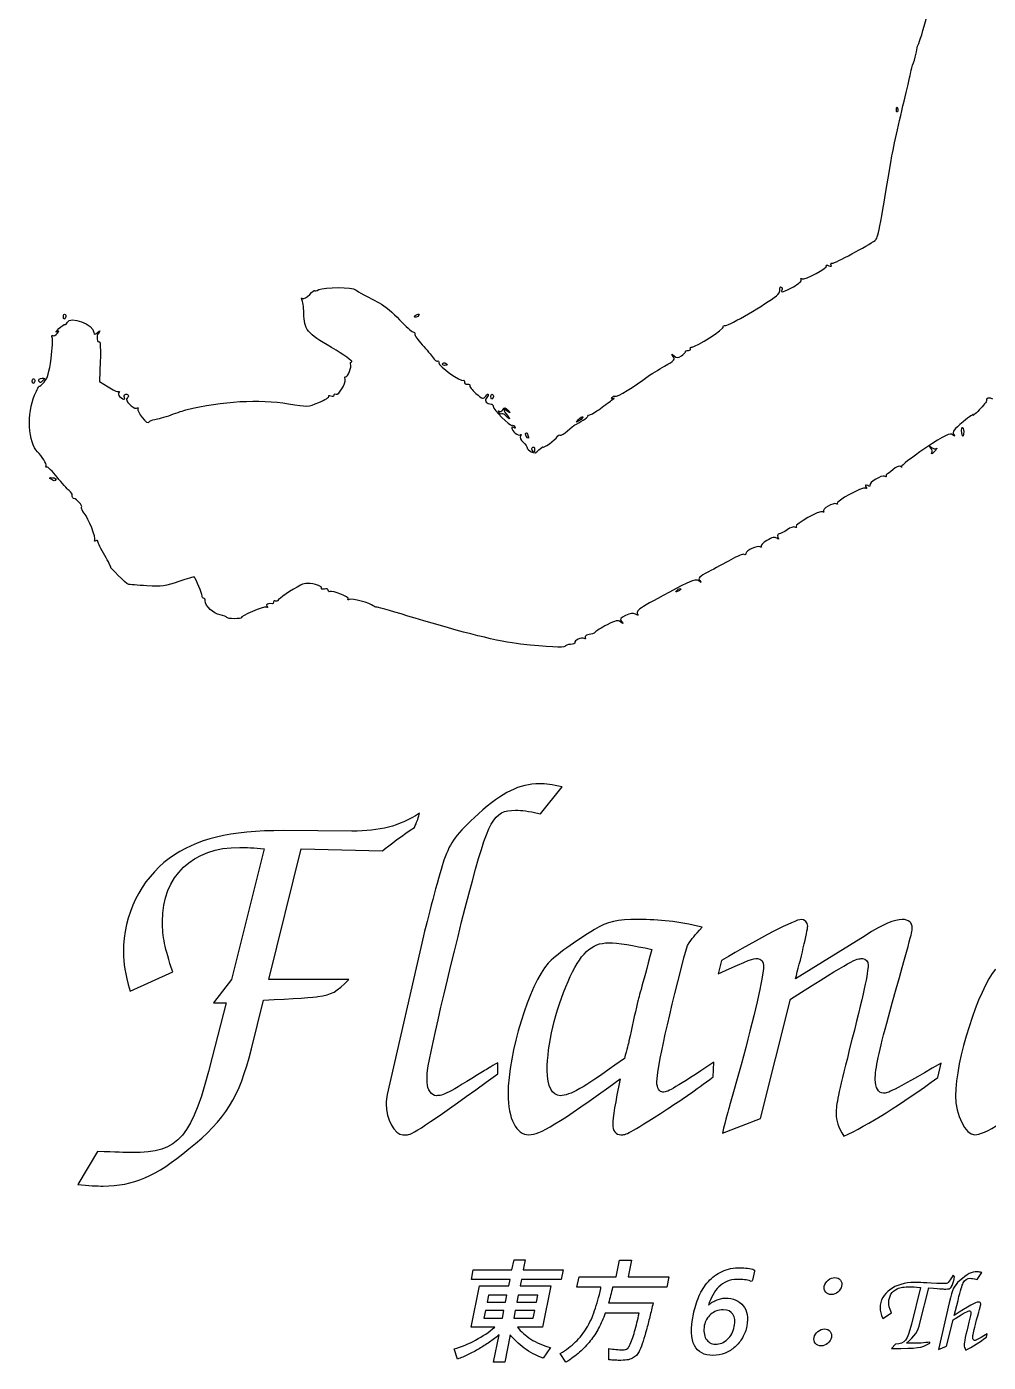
# Model space of a CAD drawing. Extents: x 248 to 548, y 127 to 364.
# Drawn here: x 284.2 to 361.1, y 128.4 to 235.3 of the extents above; entities that cross this region are included whole.
import ezdxf

# ---------------------------------------------------------------- set-up
doc = ezdxf.new("R2010")
doc.units = 0
doc.layers.add('Layer_1', color=7, linetype='CONTINUOUS')

msp = doc.modelspace()

# ---------------------------------------------------------------- linework, layer by layer
at = {"layer": 'Layer_1', "color": 7}
for points in [[(353.766628, 228.67311), (353.766713, 228.67311)], [(287.120499, 212.09887), (287.120499, 212.09887)], [(315.179597, 212.089021), (315.179597, 212.089021)], [(290.0645, 208.507635), (290.015591, 206.890465), (290.689199, 206.458301)], [(317.461787, 208.308078), (317.461787, 208.308078)], [(284.621732, 206.945154), (284.621732, 206.945154)], [(285.152733, 206.913345), (285.152733, 206.913345)], [(321.322418, 205.695773), (321.322418, 205.695773)], [(322.521241, 204.139196), (322.521185, 204.139196)], [(328.333467, 203.840859), (328.333467, 203.840859)], [(324.153135, 202.511479), (324.153135, 202.511479)], [(359.05234, 202.540136), (359.05234, 202.540136)], [(324.634747, 201.397085), (324.634747, 201.397085)], [(356.616226, 201.198294), (356.616198, 201.198294)], [(286.133371, 199.060745), (286.133371, 199.060751)], [(336.221352, 190.182794), (336.221352, 190.182794)], [(325.288346, 172.282601), (327.035866, 174.436521)], [(310.207745, 170.900841), (304.761985, 170.941481)], [(303.177025, 169.478441), (300.576065, 159.033961), (299.113025, 157.164521), (300.129025, 157.164521), (299.031745, 152.816041)], [(303.542785, 159.033961), (306.143745, 169.478441), (312.646145, 169.315881)], [(315.941146, 162.529001), (313.015066, 149.808681)], [(351.263656, 162.529001), (345.695976, 159.074601)], [(339.762536, 160.537641), (339.518696, 159.481001)], [(292.448065, 158.099241), (295.861825, 159.643561)], [(309.963905, 159.033961), (303.542785, 159.033961)], [(302.161025, 153.466281), (303.136385, 157.367721)], [(342.891816, 147.898601), (345.289576, 157.449001)], [(321.874586, 151.474921), (321.874586, 152.369001)], [(332.003485, 152.694121), (331.231325, 152.165801)], [(339.115485, 151.231081), (339.156125, 152.409641)], [(341.347496, 152.206441), (340.412776, 148.914601)], [(357.075176, 151.190441), (357.359656, 152.328361)], [(316.225626, 150.784041), (316.225626, 151.149801), (316.225626, 151.515561)], [(339.843816, 146.720041), (342.891816, 147.898601)], [(314.274906, 146.598121), (314.518746, 146.598121), (314.640666, 146.598121)], [(289.847105, 145.257001), (288.262145, 142.615401)], [(321.629109, 131.199766), (320.129944, 131.199766), (319.741606, 131.208797), (320.400878, 134.514184), (322.757998, 134.514184), (322.85734, 135.010895), (319.759669, 135.010895), (319.913198, 135.796601), (323.010869, 135.796601), (323.173429, 136.582308), (324.07654, 136.582308), (323.91398, 135.796601), (327.101962, 135.796601), (326.948433, 135.010895), (323.760451, 135.010895), (323.661109, 134.514184), (326.10854, 134.514184), (325.449269, 131.199766), (323.462424, 131.199766)], [(330.113414, 134.297437), (330.131476, 134.396779), (328.20785, 134.396779), (328.379441, 135.21861), (331.359708, 135.21861), (331.62161, 136.564246), (332.560845, 136.564246), (332.298943, 135.21861), (335.568205, 135.21861), (335.396614, 134.396779), (331.05265, 134.396779)], [(342.426911, 135.679197), (342.25532, 134.956708)], [(358.429193, 135.227641), (358.311789, 135.363108)], [(360.226384, 135.028957), (360.614722, 135.579855)], [(321.014993, 133.213704), (322.496095, 133.213704), (322.604469, 133.764601), (321.123366, 133.764601), (321.014993, 133.213704)], [(323.50758, 133.764601), (323.399206, 133.213704), (324.97062, 133.213704), (325.078993, 133.764601), (323.50758, 133.764601)], [(355.701798, 134.387748), (354.970278, 131.443606)], [(355.647611, 131.524886), (356.352038, 134.351624)], [(330.745592, 133.141455), (334.30385, 133.141455)], [(358.004731, 133.150486), (357.137744, 129.420637)], [(358.393069, 132.139001), (358.700126, 133.34917)], [(320.762122, 131.922255), (322.243224, 131.922255), (322.360629, 132.527339), (320.879526, 132.527339), (320.762122, 131.922255)], [(323.146335, 131.922255), (324.717749, 131.922255), (324.835153, 132.527339), (323.26374, 132.527339), (323.146335, 131.922255)], [(333.183992, 132.328655), (330.474659, 132.328655)], [(352.694438, 131.904192), (353.371771, 132.346717)], [(357.137744, 129.420637), (357.778953, 129.682539), (358.311789, 131.786788)], [(322.875402, 130.594681), (322.441909, 128.409152), (321.538798, 128.409152)], [(321.538798, 128.409152), (321.972291, 130.576619)], [(360.966935, 130.395997), (361.030153, 130.657899)], [(318.657873, 128.643961), (318.38694, 129.465792)], [(326.090478, 129.565135), (325.503455, 128.725241)], [(330.754623, 128.598806), (330.754623, 129.492886)], [(353.705922, 129.85413), (353.389833, 129.501917)], [(356.433318, 129.926379), (356.45138, 129.998628)], [(327.331832, 128.39109), (326.871245, 129.086486)]]:
    msp.add_lwpolyline(points, dxfattribs=at)
for points in [[(355.505202, 233.820908), (355.744949, 234.212037), (356.724486, 237.976839), (356.627374, 238.133963)], [(355.141756, 232.388376), (355.241098, 232.635112), (355.342952, 233.024821), (355.368098, 233.254395)], [(355.368098, 233.254395), (355.393216, 233.483968), (355.45491, 233.738897), (355.505202, 233.820908)], [(354.91674, 231.62742), (354.941011, 231.799215), (355.042385, 232.141641), (355.141756, 232.388376)], [(354.473256, 229.675255), (354.692768, 230.577156), (354.892356, 231.455629), (354.91674, 231.62742)], [(353.34417, 224.599627), (353.451583, 225.264029), (354.0044, 227.749182), (354.473256, 229.675255)], [(353.766713, 228.67311), (353.774333, 228.855041), (353.811219, 228.892049), (353.86106, 228.767468)], [(353.86106, 228.767468), (353.906159, 228.654726), (353.900627, 228.520027), (353.848642, 228.468129)], [(353.848642, 228.468129), (353.796769, 228.416237), (353.759855, 228.508475), (353.766628, 228.67311)], [(352.065054, 218.17639), (352.313042, 218.361153), (352.432535, 218.961177), (353.34417, 224.599627)], [(348.640852, 216.343859), (348.823986, 216.323596), (351.501541, 217.756537), (352.065054, 218.17639)], [(346.224267, 215.093508), (346.433592, 214.964143), (348.332665, 215.991132), (348.175241, 216.148553)], [(348.175241, 216.148553), (348.113519, 216.210267), (348.195279, 216.209959), (348.357218, 216.147989)], [(348.357218, 216.147989), (348.547408, 216.075006), (348.61531, 216.093455), (348.549355, 216.200191)], [(348.549355, 216.200191), (348.493221, 216.290985), (348.534397, 216.355642), (348.640852, 216.343859)], [(345.535786, 214.462007), (345.946645, 214.69164), (346.214502, 214.938119), (346.156026, 215.032745)], [(346.156026, 215.032745), (346.097267, 215.127857), (346.126506, 215.15392), (346.224267, 215.093508)], [(306.252541, 213.526759), (306.353718, 213.464227), (306.602977, 213.600055), (306.823279, 213.83778)], [(306.823279, 213.83778), (307.038389, 214.069899), (307.214411, 214.211936), (307.214411, 214.153423)], [(307.214411, 214.153423), (307.214411, 214.094912), (307.37254, 214.132228), (307.565778, 214.236337)], [(307.565778, 214.236337), (307.973815, 214.456143), (310.269213, 214.438789), (310.494144, 214.21421)], [(310.494144, 214.21421), (310.570344, 214.138143), (310.894956, 213.960146), (312.39333, 213.172887)], [(344.163622, 213.730109), (344.343341, 213.870825), (344.472514, 214.107883), (344.450642, 214.256902)], [(344.450642, 214.256902), (344.428628, 214.40591), (344.476042, 214.4875), (344.555882, 214.438205)], [(344.611057, 214.203207), (344.455129, 213.950931), (344.788123, 214.044124), (345.535786, 214.462007)], [(344.555882, 214.438205), (344.635638, 214.388917), (344.660446, 214.283166), (344.611057, 214.203207)], [(306.19875, 213.434176), (306.115833, 213.568348), (306.134177, 213.599911), (306.252541, 213.526759)], [(306.355016, 212.355873), (306.338365, 212.836963), (306.267951, 213.322199), (306.19875, 213.434176)], [(312.39333, 213.172887), (312.793719, 212.96251), (313.523404, 212.355255), (314.014894, 211.823435)], [(340.124373, 211.365287), (340.372474, 211.348523), (343.343399, 213.087879), (344.163622, 213.730109)], [(287.120499, 212.09887), (287.120499, 212.22394), (287.180218, 212.289359), (287.2532, 212.244251)], [(287.296042, 212.016859), (287.169747, 211.812528), (287.120499, 211.83554), (287.120499, 212.09887)], [(287.2532, 212.244251), (287.326183, 212.199152), (287.345459, 212.096827), (287.296042, 212.016859)], [(287.431282, 211.622711), (287.641651, 212.170958), (289.532399, 211.438103), (289.558194, 210.798311)], [(308.573537, 209.591619), (306.582064, 210.776566), (306.402147, 211.000752), (306.355016, 212.355873)], [(314.014894, 211.823435), (314.506356, 211.291613), (314.98698, 210.853297), (315.082908, 210.849385)], [(315.179597, 212.089021), (315.179597, 212.12278), (315.288676, 212.192246), (315.42197, 212.243399)], [(315.568923, 212.18203), (315.477229, 212.033623), (315.179597, 211.962534), (315.179597, 212.089021)], [(315.42197, 212.243399), (315.560964, 212.296731), (315.623646, 212.270549), (315.568923, 212.18203)], [(286.225121, 210.402794), (286.175394, 210.532396), (286.196222, 210.600423), (286.271406, 210.55396)], [(286.271406, 210.55396), (286.346561, 210.507495), (286.5039, 210.587618), (286.620994, 210.732003)], [(286.599545, 210.86182), (286.470711, 210.788829), (286.540984, 210.903041), (286.755727, 211.115619)], [(286.620994, 210.732003), (286.804072, 210.957741), (286.80108, 210.975925), (286.599545, 210.86182)], [(286.755727, 211.115619), (286.97047, 211.328189), (287.191506, 211.480236), (287.246907, 211.453499)], [(287.246907, 211.453499), (287.302335, 211.426744), (287.385308, 211.502902), (287.431282, 211.622711)], [(289.558194, 210.798311), (289.565532, 210.616642), (289.608486, 210.616642), (289.840134, 210.798311)], [(289.915544, 210.759144), (289.725072, 210.515175), (289.806126, 209.933458), (290.012684, 210.062058)], [(289.840134, 210.798311), (290.083184, 210.988935), (290.091537, 210.984595), (289.915544, 210.759144)], [(315.082908, 210.849385), (315.178835, 210.845462), (315.243351, 210.768421), (315.226277, 210.678135)], [(315.226277, 210.678135), (315.209061, 210.587852), (315.479374, 210.204513), (315.826704, 209.82629)], [(337.416648, 209.632925), (337.734656, 209.632925), (340.019217, 211.106419), (339.928595, 211.253073)], [(339.928595, 211.253073), (339.884089, 211.325071), (339.972198, 211.375569), (340.124373, 211.365287)], [(286.127049, 208.716716), (286.230737, 209.514468), (286.274877, 210.273186), (286.225121, 210.402794)], [(290.012684, 210.062058), (290.068085, 210.096566), (290.091424, 209.397075), (290.0645, 208.507635)], [(310.195778, 208.466509), (310.290464, 208.498093), (309.560468, 209.004371), (308.573537, 209.591619)], [(315.826704, 209.82629), (316.174035, 209.448056), (316.564659, 208.981068), (316.694764, 208.788533)], [(337.130616, 209.372626), (337.26453, 209.372626), (337.33788, 209.431193), (337.293656, 209.502764)], [(337.293656, 209.502764), (337.249431, 209.574361), (337.304662, 209.632925), (337.416648, 209.632925)], [(285.566302, 206.823942), (285.854309, 207.166213), (285.981196, 207.594471), (286.127049, 208.716716)], [(310.100754, 208.284225), (310.058308, 208.352912), (310.101036, 208.434948), (310.195778, 208.466509)], [(316.694764, 208.788533), (316.824868, 208.596001), (316.98596, 208.47227), (317.052762, 208.513545)], [(317.052762, 208.513545), (317.119564, 208.554834), (317.164579, 208.491023), (317.15281, 208.371728)], [(335.214807, 208.110726), (336.008924, 208.559911), (336.094691, 208.653848), (335.917568, 208.880479)], [(335.917568, 208.880479), (335.739401, 209.108427), (335.746344, 209.114717), (335.97692, 208.934397)], [(335.97692, 208.934397), (336.191098, 208.766873), (336.296226, 208.766605), (336.562559, 208.932704)], [(336.562559, 208.932704), (336.741064, 209.044193), (336.887143, 209.188778), (336.887143, 209.254014)], [(336.887143, 209.254014), (336.887143, 209.319252), (336.996701, 209.372626), (337.130616, 209.372626)], [(309.712529, 207.264897), (309.860865, 207.173206), (310.214151, 208.100775), (310.100754, 208.284225)], [(317.15281, 208.371728), (317.128257, 208.123251), (318.915881, 206.848524), (319.115666, 206.972004)], [(317.60716, 208.17538), (317.482107, 208.17538), (317.416688, 208.235101), (317.461787, 208.308078)], [(317.461787, 208.308078), (317.506886, 208.381064), (317.60922, 208.400331), (317.689174, 208.350917)], [(317.689174, 208.350917), (317.893502, 208.224634), (317.870501, 208.17538), (317.60716, 208.17538)], [(333.91983, 207.307668), (334.134573, 207.467948), (334.717305, 207.829319), (335.214807, 208.110726)], [(284.621732, 206.945154), (284.621732, 207.070218), (284.68145, 207.135645), (284.754433, 207.090538)], [(284.797274, 206.863151), (284.67098, 206.658814), (284.621732, 206.681815), (284.621732, 206.945154)], [(284.754433, 207.090538), (284.827416, 207.045436), (284.846691, 206.943108), (284.797274, 206.863151)], [(284.803652, 205.780852), (285.011481, 206.253272), (285.18437, 206.581702), (285.187813, 206.510692)], [(285.152733, 206.913345), (285.102582, 207.044044), (285.19707, 207.131782), (285.404758, 207.147428)], [(285.330787, 206.826338), (285.276967, 206.759215), (285.196844, 206.79837), (285.152733, 206.913345)], [(285.187813, 206.510692), (285.1912, 206.439683), (285.361578, 206.580638), (285.566302, 206.823942)], [(285.58284, 207.060425), (285.498004, 206.998804), (285.384607, 206.893476), (285.330787, 206.826338)], [(285.404758, 207.147428), (285.587525, 207.161201), (285.667648, 207.122056), (285.58284, 207.060425)], [(290.689199, 206.458301), (291.059701, 206.220605), (291.433109, 206.047075), (291.518989, 206.072669)], [(308.929899, 205.860419), (309.139675, 205.730783), (309.737365, 206.729417), (309.653545, 207.069495)], [(309.653545, 207.069495), (309.616461, 207.219925), (309.643103, 207.307863), (309.712529, 207.264897)], [(319.115666, 206.972004), (319.188169, 207.016816), (319.22816, 206.960433), (319.204566, 206.846633)], [(319.204566, 206.846633), (319.180859, 206.732248), (319.283052, 206.649379), (319.433279, 206.661224)], [(319.433279, 206.661224), (319.582659, 206.672965), (319.67074, 206.627366), (319.629, 206.559822)], [(319.629, 206.559822), (319.587259, 206.492277), (319.811061, 206.210504), (320.126388, 205.933678)], [(331.272247, 205.698225), (331.397441, 205.620874), (332.812192, 206.480887), (333.91983, 207.307668)], [(285.043316, 201.251953), (284.30824, 201.940643), (284.180026, 204.363343), (284.803652, 205.780852)], [(291.559403, 206.00344), (291.495734, 205.939771), (291.521896, 205.793357), (291.617569, 205.678089)], [(291.518989, 206.072669), (291.604898, 206.098267), (291.623073, 206.067194), (291.559403, 206.00344)], [(291.617569, 205.678089), (291.812867, 205.442752), (292.133754, 205.388058), (291.994195, 205.613883)], [(291.994195, 205.613883), (291.944778, 205.693845), (291.971053, 205.800401), (292.052276, 205.85069)], [(292.212578, 205.540904), (291.977177, 205.395412), (292.69007, 204.654142), (292.964221, 204.759334)], [(292.052276, 205.85069), (292.133641, 205.900977), (292.241337, 205.875554), (292.291629, 205.794184)], [(292.291629, 205.794184), (292.341893, 205.712822), (292.306304, 205.598844), (292.212578, 205.540904)], [(296.906978, 204.609268), (299.887979, 205.322607), (302.743729, 205.492556), (305.122439, 205.098184)], [(307.564282, 205.208815), (308.057324, 205.410576), (308.408719, 205.633015), (308.345134, 205.703136)], [(308.345134, 205.703136), (308.28155, 205.773246), (308.352472, 205.786485), (308.50284, 205.732544)], [(308.50284, 205.732544), (308.653152, 205.678605), (308.776144, 205.706692), (308.776144, 205.794966)], [(308.776144, 205.794966), (308.776144, 205.883236), (308.845317, 205.912689), (308.929899, 205.860419)], [(320.126388, 205.933678), (320.666731, 205.45924), (320.711548, 205.446582), (320.906733, 205.713536)], [(320.944042, 205.51738), (320.770081, 205.343416), (321.008446, 205.085671), (321.348072, 205.080466)], [(320.906733, 205.713536), (321.020638, 205.86928), (321.113799, 205.927082), (321.113799, 205.841936)], [(321.113799, 205.841936), (321.113799, 205.756804), (321.037402, 205.610756), (320.944042, 205.51738)], [(321.322418, 205.695773), (321.322418, 205.820834), (321.382136, 205.886256), (321.455119, 205.841154)], [(321.49796, 205.613762), (321.371666, 205.409427), (321.322418, 205.432434), (321.322418, 205.695773)], [(321.455119, 205.841154), (321.528101, 205.796049), (321.547377, 205.693724), (321.49796, 205.613762)], [(330.086236, 204.726687), (330.458403, 205.005847), (330.893448, 205.324721), (331.05296, 205.43529)], [(331.123629, 205.528291), (330.97947, 205.457281), (330.943035, 205.48291), (331.017287, 205.603105)], [(331.017287, 205.603105), (331.079461, 205.703678), (331.194184, 205.746485), (331.272247, 205.698225)], [(331.05296, 205.43529), (331.212472, 205.545862), (331.244279, 205.587702), (331.123629, 205.528291)], [(360.976503, 205.340466), (361.000492, 205.281976), (360.74175, 204.953009), (360.401672, 204.609429)], [(361.478971, 205.473114), (361.267841, 205.648326), (360.891187, 205.54889), (360.976503, 205.340466)], [(292.964221, 204.759334), (293.080158, 204.803829), (293.132595, 204.771554), (293.08075, 204.687655)], [(293.08075, 204.687655), (293.028878, 204.603745), (293.181024, 204.291226), (293.418824, 203.993183)], [(294.433808, 203.840351), (294.634468, 203.860558), (295.220305, 204.029197), (295.735671, 204.215139)], [(295.735671, 204.215139), (296.251037, 204.401095), (296.778116, 204.578444), (296.906978, 204.609268)], [(305.122439, 205.098184), (306.667352, 204.842045), (306.668057, 204.842076), (307.564282, 205.208815)], [(321.348072, 205.080466), (321.433952, 205.078773), (321.504254, 204.996494), (321.504254, 204.896776)], [(321.504254, 204.896776), (321.504254, 204.658143), (322.862815, 203.282872), (323.009175, 203.373338)], [(321.958885, 204.411667), (321.896232, 204.520442), (321.901989, 204.557813), (321.971868, 204.494723)], [(322.200496, 204.292821), (322.130251, 204.249421), (322.021539, 204.30284), (321.958885, 204.411667)], [(321.971868, 204.494723), (322.041576, 204.431643), (322.179527, 204.490659), (322.278417, 204.625953)], [(322.521185, 204.139196), (322.415013, 204.267082), (322.270713, 204.336221), (322.200496, 204.292821)], [(322.278417, 204.625953), (322.440131, 204.847097), (322.481053, 204.842909), (322.684309, 204.584489)], [(322.637037, 204.511419), (322.29075, 204.783001), (322.280816, 204.569486), (322.622079, 204.192243)], [(322.622079, 204.192243), (322.764235, 204.035166), (322.843116, 203.906651), (322.797368, 203.906651)], [(322.684309, 204.584489), (322.891602, 204.320899), (322.887707, 204.31486), (322.637037, 204.511419)], [(329.077489, 204.101996), (329.077489, 204.166416), (329.152956, 204.219124), (329.244029, 204.219124)], [(329.244029, 204.219124), (329.335074, 204.219124), (329.71407, 204.447527), (330.086236, 204.726687)], [(359.917548, 204.206071), (359.99135, 204.327802), (359.629061, 204.081829), (359.112453, 203.659458)], [(360.401672, 204.609429), (360.061595, 204.265852), (359.843747, 204.084343), (359.917548, 204.206071)], [(293.418824, 203.993183), (293.693286, 203.64921), (293.890982, 203.515635), (293.960098, 203.627471)], [(293.960098, 203.627471), (294.019986, 203.724363), (294.233148, 203.820155), (294.433808, 203.840351)], [(322.797368, 203.906651), (322.751648, 203.906651), (322.627357, 204.011293), (322.521241, 204.139196)], [(323.168179, 203.189086), (322.880341, 203.366985), (322.959871, 203.043485), (323.273872, 202.759347)], [(323.009175, 203.373338), (323.07149, 203.41185), (323.173344, 203.360977), (323.235489, 203.260503)], [(323.235489, 203.260503), (323.306073, 203.14631), (323.280814, 203.119493), (323.168179, 203.189086)], [(327.456856, 202.938022), (327.711054, 203.170203), (327.967679, 203.380193), (328.027115, 203.404684)], [(328.027115, 203.404684), (328.412884, 203.563576), (329.076671, 204.004229), (329.077489, 204.101996)], [(328.408199, 203.76616), (328.079213, 203.568613), (328.075911, 203.571943), (328.333467, 203.840859)], [(328.333467, 203.840859), (328.481746, 203.995655), (328.636686, 204.088704), (328.67775, 204.047612)], [(328.67775, 204.047612), (328.718841, 204.006523), (328.597542, 203.879865), (328.408199, 203.76616)], [(359.112453, 203.659458), (358.3513, 203.037192), (358.205786, 202.847092), (358.34526, 202.65727)], [(359.05234, 202.540136), (358.961041, 202.83838), (358.958586, 203.138549), (359.046978, 203.193159)], [(359.046978, 203.193159), (359.108022, 203.230906), (359.158004, 203.09063), (359.158004, 202.881436)], [(323.273872, 202.759347), (323.431154, 202.617008), (323.618126, 202.553398), (323.689331, 202.618007)], [(323.698926, 202.528303), (323.625238, 202.400786), (323.7057, 202.203287), (323.908166, 202.014664)], [(323.689331, 202.618007), (323.760564, 202.682619), (323.764966, 202.64225), (323.698926, 202.528303)], [(323.908166, 202.014664), (324.089099, 201.846101), (324.237096, 201.643124), (324.237096, 201.563591)], [(324.153135, 202.511479), (324.096521, 202.603092), (324.08368, 202.711535), (324.12463, 202.752486)], [(324.12463, 202.752486), (324.165581, 202.793417), (324.24068, 202.718456), (324.291537, 202.58591)], [(324.291537, 202.58591), (324.397144, 202.310718), (324.307059, 202.262319), (324.153135, 202.511479)], [(325.486494, 201.631635), (325.486494, 201.499069), (326.481835, 202.219077), (326.628365, 202.457631)], [(326.628365, 202.457631), (326.698046, 202.57111), (326.808987, 202.630645), (326.874886, 202.589929)], [(326.874886, 202.589929), (326.940757, 202.549196), (327.202659, 202.705854), (327.456856, 202.938022)], [(358.265194, 202.619833), (358.050874, 202.787092), (357.717542, 202.619971), (356.046052, 201.507268)], [(358.34526, 202.65727), (358.491197, 202.458647), (358.479034, 202.452946), (358.265194, 202.619833)], [(359.158004, 202.881436), (359.158004, 202.566202), (359.100854, 202.38162), (359.05234, 202.540136)], [(285.726971, 200.136387), (285.798853, 200.252708), (285.379527, 200.936936), (285.043316, 201.251953)], [(324.237096, 201.563591), (324.237096, 201.484061), (324.376062, 201.344634), (324.545875, 201.253753)], [(324.545875, 201.253753), (324.791126, 201.122509), (324.91965, 201.153505), (325.170574, 201.404434)], [(324.634747, 201.397085), (324.58533, 201.477047), (324.604634, 201.579373), (324.677588, 201.624478)], [(324.810289, 201.479099), (324.810289, 201.215758), (324.761042, 201.192754), (324.634747, 201.397085)], [(324.677588, 201.624478), (324.750571, 201.669579), (324.810289, 201.604158), (324.810289, 201.479099)], [(325.170574, 201.404434), (325.344338, 201.57819), (325.486494, 201.680434), (325.486494, 201.631635)], [(356.046052, 201.507268), (354.964238, 200.787093), (354.129001, 200.142596), (354.189933, 200.075052)], [(356.525096, 201.549683), (356.357851, 201.764189), (356.365358, 201.771699), (356.579876, 201.604454)], [(356.616198, 201.198294), (356.672727, 201.254814), (356.63172, 201.412941), (356.525096, 201.549683)], [(356.598446, 201.095534), (356.551682, 201.095534), (356.559668, 201.141779), (356.616226, 201.198294)], [(356.579876, 201.604454), (356.716612, 201.497822), (356.889981, 201.462682), (356.965137, 201.526366)], [(356.892634, 201.368838), (356.777544, 201.218523), (356.645182, 201.095534), (356.598446, 201.095534)], [(356.965137, 201.526366), (357.040321, 201.590044), (357.007668, 201.519169), (356.892634, 201.368838)], [(285.788918, 200.037613), (285.706679, 200.014019), (285.678795, 200.058469), (285.726971, 200.136387)], [(286.617608, 199.221573), (286.244086, 199.693998), (285.871186, 200.061223), (285.788918, 200.037613)], [(354.093921, 200.07175), (353.966611, 200.145325), (353.736741, 200.049934), (353.495723, 199.823499)], [(354.189933, 200.075052), (354.250865, 200.007508), (354.207713, 200.006009), (354.093921, 200.07175)], [(286.133371, 199.060751), (285.949362, 199.177103), (285.971432, 199.202328), (286.239684, 199.182115)], [(286.501784, 199.032862), (286.408283, 198.881548), (286.417992, 198.880812), (286.133371, 199.060745)], [(286.239684, 199.182115), (286.425922, 199.168032), (286.543863, 199.100923), (286.501784, 199.032862)], [(287.577022, 198.155647), (287.422872, 198.269482), (286.991129, 198.74915), (286.617608, 199.221573)], [(352.818079, 199.298958), (352.608755, 199.428334), (351.537411, 198.772125), (351.652925, 198.585252)], [(352.938052, 199.327011), (352.961758, 199.256198), (352.907685, 199.243569), (352.818079, 199.298958)], [(352.999717, 199.455744), (352.9422, 199.455744), (352.914458, 199.39782), (352.938052, 199.327011)], [(353.495723, 199.823499), (353.280416, 199.621225), (353.057206, 199.455744), (352.999717, 199.455744)], [(287.815189, 197.765216), (287.838332, 197.866119), (287.7312, 198.041813), (287.577022, 198.155647)], [(287.928191, 197.531578), (287.842875, 197.559179), (287.792019, 197.66431), (287.815189, 197.765216)], [(351.291934, 198.339919), (351.073692, 198.474804), (348.875802, 197.284015), (349.029726, 197.114284)], [(351.472105, 198.547047), (351.275876, 198.622339), (351.23834, 198.59448), (351.331925, 198.443034)], [(351.331925, 198.443034), (351.4136, 198.310915), (351.39915, 198.273667), (351.291934, 198.339919)], [(351.652925, 198.585252), (351.700846, 198.507677), (351.619481, 198.490484), (351.472105, 198.547047)], [(288.575496, 196.812292), (288.63702, 196.978535), (288.225992, 197.43525), (287.928191, 197.531578)], [(288.779486, 196.332373), (288.633182, 196.504162), (288.541375, 196.720121), (288.575496, 196.812292)], [(348.961174, 197.091537), (348.729159, 197.224565), (347.777872, 196.664699), (347.937215, 196.488911)], [(349.029726, 197.114284), (349.094242, 197.043178), (349.063366, 197.032936), (348.961174, 197.091537)], [(289.619436, 194.182619), (289.741864, 194.380708), (289.148689, 195.898869), (288.779486, 196.332373)], [(347.87617, 196.461789), (347.639866, 196.59677), (345.619126, 195.466154), (345.741808, 195.267611)], [(347.937215, 196.488911), (348.001336, 196.41818), (347.973848, 196.405968), (347.87617, 196.461789)], [(344.381949, 194.692487), (344.271967, 194.692487), (344.234883, 194.586242), (344.292513, 194.436145)], [(345.022283, 195.014703), (344.773391, 194.837496), (344.485242, 194.692487), (344.381949, 194.692487)], [(345.656154, 195.224837), (345.556417, 195.286492), (345.271146, 195.19193), (345.022283, 195.014703)], [(345.741808, 195.267611), (345.795713, 195.180421), (345.758177, 195.161727), (345.656154, 195.224837)], [(289.698994, 194.131032), (289.594092, 194.066205), (289.560818, 194.08779), (289.619436, 194.182619)], [(289.879278, 194.064317), (289.879278, 194.162299), (289.798139, 194.192316), (289.698994, 194.131032)], [(290.420975, 192.961889), (290.123062, 193.470234), (289.879278, 193.966332), (289.879278, 194.064317)], [(342.865597, 193.658699), (342.64171, 193.787324), (341.728778, 193.352728), (341.728778, 193.117526)], [(342.939483, 193.678003), (343.003688, 193.607162), (342.970471, 193.598481), (342.865597, 193.658699)], [(343.406758, 194.159296), (343.085533, 193.965409), (342.875249, 193.748827), (342.939483, 193.678003)], [(344.190856, 194.345783), (344.044863, 194.466944), (343.833083, 194.416578), (343.406758, 194.159296)], [(344.292513, 194.436145), (344.367386, 194.240974), (344.343115, 194.219409), (344.190856, 194.345783)], [(290.898665, 192.037609), (290.933886, 192.037609), (290.718917, 192.453531), (290.420975, 192.961889)], [(340.533397, 192.619274), (340.031268, 192.337989), (339.220782, 191.900596), (338.73234, 191.647298)], [(341.587554, 193.043423), (341.509886, 193.091432), (341.035499, 192.900557), (340.533397, 192.619274)], [(341.728778, 193.117526), (341.728778, 193.028773), (341.665221, 192.995417), (341.587554, 193.043423)], [(292.299954, 190.649826), (292.140132, 190.693334), (290.782784, 192.037609), (290.898665, 192.037609)], [(338.73234, 191.647298), (337.984536, 191.259519), (337.873509, 191.149105), (338.02955, 190.948409)], [(293.803776, 190.530647), (293.062575, 190.572799), (292.385863, 190.626433), (292.299954, 190.649826)], [(296.353936, 190.869059), (295.305649, 190.507239), (294.978526, 190.463836), (293.803776, 190.530647)], [(297.594726, 191.231382), (297.573559, 191.260386), (297.015323, 191.09734), (296.353936, 190.869059)], [(298.208446, 189.734057), (298.20839, 189.892105), (297.743372, 191.026607), (297.594726, 191.231382)], [(306.099831, 190.588869), (305.376608, 190.198654), (304.324456, 189.489975), (304.272922, 189.358352)], [(307.530444, 190.552826), (306.848341, 190.769313), (306.45275, 190.779279), (306.099831, 190.588869)], [(307.763164, 190.323033), (307.807473, 190.394731), (307.702768, 190.498135), (307.530444, 190.552826)], [(307.995151, 190.274397), (307.823249, 190.229436), (307.718855, 190.25134), (307.763164, 190.323033)], [(308.307712, 190.172529), (308.307712, 190.279291), (308.176902, 190.321926), (307.995151, 190.274397)], [(336.155284, 190.308893), (333.020106, 188.644059), (332.89446, 188.559101), (333.092891, 188.238057)], [(337.95129, 190.916346), (337.724129, 191.094103), (337.475802, 191.010114), (336.155284, 190.308893)], [(336.221352, 190.182794), (336.32727, 190.289524), (336.453282, 190.337513), (336.501373, 190.289428)], [(336.501373, 190.289428), (336.549464, 190.241343), (336.462793, 190.154012), (336.308756, 190.09537)], [(338.02955, 190.948409), (338.190106, 190.741932), (338.179636, 190.737651), (337.95129, 190.916346)], [(298.338663, 189.538841), (298.267092, 189.538841), (298.208474, 189.626689), (298.208446, 189.734057)], [(298.468796, 189.325651), (298.468796, 189.442903), (298.410235, 189.538841), (298.338663, 189.538841)], [(299.646876, 188.199796), (299.107888, 188.300905), (298.468796, 188.911665), (298.468796, 189.325651)], [(303.934876, 189.235707), (303.934876, 189.144755), (303.882157, 189.078644), (303.817726, 189.088816)], [(304.077709, 189.312827), (303.999138, 189.36138), (303.934876, 189.326768), (303.934876, 189.235707)], [(304.272922, 189.358352), (304.244107, 189.284762), (304.156251, 189.26427), (304.077709, 189.312827)], [(308.43951, 190.070393), (308.367035, 190.025587), (308.307712, 190.072086), (308.307712, 190.172529)], [(309.911722, 189.46497), (310.048995, 189.615942), (308.641044, 190.19494), (308.43951, 190.070393)], [(309.990095, 189.447105), (309.88079, 189.384122), (309.845512, 189.392165), (309.911722, 189.46497)], [(311.899695, 188.930156), (311.730305, 189.134293), (310.176954, 189.554787), (309.990095, 189.447105)], [(336.308756, 190.09537), (336.086196, 190.010615), (336.068247, 190.028559), (336.221352, 190.182794)], [(300.186711, 187.998769), (300.186711, 188.053633), (299.943774, 188.144091), (299.646876, 188.199796)], [(303.35189, 188.810276), (303.182669, 188.914865), (301.216201, 188.092896), (301.339843, 187.969251)], [(303.817726, 189.088816), (303.490291, 189.140519), (303.303658, 189.051017), (303.403169, 188.890018)], [(303.403169, 188.890018), (303.467911, 188.785257), (303.446434, 188.751851), (303.35189, 188.810276)], [(312.21203, 188.818898), (312.083196, 188.828296), (311.942649, 188.878402), (311.899695, 188.930156)], [(315.257434, 187.941458), (313.711308, 188.414615), (312.340893, 188.809469), (312.21203, 188.818898)], [(332.098368, 188.167642), (331.664112, 187.960556), (331.614216, 187.884486), (331.776239, 187.676556)], [(332.89717, 188.25324), (332.69016, 188.369092), (332.471748, 188.345696), (332.098368, 188.167642)], [(333.092891, 188.238057), (333.141941, 188.15867), (333.053888, 188.165466), (332.89717, 188.25324)], [(300.798399, 187.89902), (300.461962, 187.89902), (300.186711, 187.943905), (300.186711, 187.998769)], [(301.339843, 187.969251), (301.378451, 187.930629), (301.134808, 187.89902), (300.798399, 187.89902)], [(323.69077, 185.862248), (322.092207, 186.035115), (318.977066, 186.803143), (315.257434, 187.941458)], [(330.614443, 187.407736), (330.15634, 187.171322), (329.73851, 186.9156), (329.68596, 186.839468)], [(331.707659, 187.634028), (331.487695, 187.806039), (331.31839, 187.770993), (330.614443, 187.407736)], [(331.776239, 187.676556), (331.94323, 187.462225), (331.934397, 187.456739), (331.707659, 187.634028)], [(328.044274, 185.978063), (328.081358, 185.917953), (327.927377, 185.857687), (327.702051, 185.844112)], [(328.793743, 186.320382), (328.593337, 186.444258), (327.940529, 186.146107), (328.044274, 185.978063)], [(329.451716, 186.68956), (329.036511, 186.655154), (328.781862, 186.516704), (328.870366, 186.373493)], [(328.870366, 186.373493), (328.928053, 186.280179), (328.895484, 186.257554), (328.793743, 186.320382)], [(329.68596, 186.839468), (329.633411, 186.763333), (329.528001, 186.695882), (329.451716, 186.68956)], [(327.246855, 185.68302), (327.205876, 185.560002), (325.857052, 185.627984), (323.69077, 185.862248)], [(327.702051, 185.844112), (327.476725, 185.830509), (327.271888, 185.758063), (327.246855, 185.68302)], [(325.207066, 174.680361), (323.581466, 174.680361), (322.280986, 174.030118), (320.330266, 172.282601)], [(327.035866, 174.436521), (326.182426, 174.639718), (325.735386, 174.680361), (325.207066, 174.680361)], [(315.612865, 172.323241), (313.905985, 171.266601), (312.483585, 170.900841), (310.207745, 170.900841)], [(315.206465, 171.185321), (315.409665, 171.672998), (315.450305, 171.754281), (315.612865, 172.323241)], [(320.330266, 172.282601), (318.542106, 170.657001), (318.095066, 170.047398), (317.566746, 168.584361)], [(319.558106, 165.861481), (321.143066, 171.835552), (321.508826, 172.567081), (323.296986, 172.567081)], [(323.296986, 172.567081), (323.825306, 172.567081), (324.231706, 172.526438), (325.288346, 172.282601)], [(312.646145, 169.315881), (313.174465, 169.762918), (314.353025, 170.657001), (315.206465, 171.185321)], [(304.761985, 170.941481), (300.372865, 170.941481), (297.812545, 170.291238), (295.577345, 168.706281)], [(295.049025, 163.666921), (295.049025, 167.324515), (297.446785, 169.600361), (301.226305, 169.600361)], [(301.226305, 169.600361), (301.713985, 169.600361), (302.404865, 169.559721), (303.177025, 169.478441)], [(295.577345, 168.706281), (293.301505, 167.040041), (291.919745, 164.195235), (291.919745, 161.228521)], [(317.566746, 168.584361), (317.241626, 167.609001), (316.347546, 164.317158), (315.941146, 162.529001)], [(316.225626, 151.515561), (316.225626, 152.247078), (318.054426, 160.131246), (319.558106, 165.861481)], [(295.861825, 159.643561), (295.211585, 161.553638), (295.049025, 162.447721), (295.049025, 163.666921)], [(333.100765, 163.829481), (331.434525, 163.829481), (330.662365, 163.666918), (329.605725, 163.016681)], [(338.221405, 163.219881), (336.270685, 163.666918), (334.848285, 163.829481), (333.100765, 163.829481)], [(346.143016, 163.829481), (345.695976, 163.829481), (342.769896, 162.325798), (339.762536, 160.537641)], [(346.671336, 163.301161), (346.671336, 163.585638), (346.427496, 163.829481), (346.143016, 163.829481)], [(354.230376, 163.829481), (353.620776, 163.829481), (352.726696, 163.463718), (351.263656, 162.529001)], [(355.043176, 163.138601), (355.043176, 163.585638), (354.758696, 163.829481), (354.230376, 163.829481)], [(329.605725, 163.016681), (328.142685, 162.163241), (326.435805, 160.903398), (325.907485, 160.334441)], [(337.042845, 161.756841), (337.489885, 162.366438), (337.571165, 162.488361), (338.221405, 163.219881)], [(345.695976, 159.074601), (346.061736, 160.415718), (346.671336, 162.976041), (346.671336, 163.301161)], [(353.133096, 156.026601), (355.043176, 162.854112), (355.043176, 162.854121), (355.043176, 163.138601)], [(327.492445, 158.871401), (328.467805, 161.106598), (329.361885, 161.960041), (330.743645, 161.960041)], [(330.743645, 161.960041), (331.475165, 161.960041), (332.735005, 161.756838), (334.198045, 161.431721)], [(334.198045, 161.431721), (333.385245, 158.343084), (333.100765, 157.408358), (333.060125, 157.205161)], [(334.604445, 150.824681), (334.604445, 151.881318), (335.579805, 156.351724), (337.042845, 161.756841)], [(291.919745, 161.228521), (291.919745, 160.253161), (292.041665, 159.562278), (292.448065, 158.099241)], [(325.907485, 160.334441), (324.403805, 158.627561), (322.696925, 153.141155), (322.696925, 149.849321)], [(339.518696, 159.481001), (342.119656, 160.659558), (342.282216, 160.700201), (342.647976, 160.700201)], [(342.647976, 160.700201), (342.932456, 160.700201), (343.135656, 160.456358), (343.135656, 160.131241)], [(345.289576, 157.449001), (350.369576, 160.659555), (350.491496, 160.700201), (351.060456, 160.700201)], [(351.060456, 160.700201), (351.344936, 160.700201), (351.507496, 160.496998), (351.507496, 160.171881)], [(343.135656, 160.131241), (343.135656, 159.277801), (342.363496, 155.904675), (341.347496, 152.206441)], [(351.507496, 160.171881), (351.507496, 159.562281), (351.182376, 158.017955), (350.003816, 153.385001)], [(361.705596, 159.846761), (360.323836, 158.261801), (358.495036, 152.531558), (358.495036, 149.727401)], [(307.484865, 157.652201), (308.622785, 157.814758), (308.947905, 158.017961), (309.963905, 159.033961)], [(325.826205, 151.759401), (325.826205, 153.791398), (326.476445, 156.554921), (327.492445, 158.871401)], [(303.136385, 157.367721), (305.452865, 157.489638), (307.362945, 157.611561), (307.484865, 157.652201)], [(333.060125, 157.205161), (332.816285, 156.189161), (332.613085, 155.173158), (332.369245, 154.116521)], [(352.076456, 151.027881), (352.076456, 151.881318), (352.360936, 153.222444), (353.133096, 156.026601)], [(332.369245, 154.116521), (332.328605, 153.913321), (332.206685, 153.425638), (332.003485, 152.694121)], [(297.162305, 145.460201), (300.129025, 147.857958), (301.185665, 149.605484), (302.161025, 153.466281)], [(350.003816, 153.385001), (349.109736, 149.768044), (348.947176, 149.077158), (348.947176, 148.305001)], [(299.031745, 152.816041), (297.406145, 146.313646), (296.430785, 145.175721), (292.569985, 145.175721)], [(321.874586, 152.369001), (321.305626, 152.043881), (320.939866, 151.800041), (320.777306, 151.718761)], [(331.231325, 152.165801), (328.833565, 150.418281), (327.614365, 149.727401), (326.882845, 149.727401)], [(339.156125, 152.409641), (336.108125, 150.377641), (335.498525, 150.011881), (335.092125, 150.011881)], [(357.359656, 152.328361), (353.295684, 150.011881), (353.133096, 149.930601), (352.726696, 149.930601)], [(314.640666, 146.598121), (315.047066, 146.598121), (316.753974, 147.776684), (321.874586, 151.474921)], [(316.957146, 149.727401), (316.591386, 149.727401), (316.225626, 150.215081), (316.225626, 150.784041)], [(320.777306, 151.718761), (317.851254, 149.889961), (317.526106, 149.727401), (316.957146, 149.727401)], [(324.363165, 146.598121), (325.257245, 146.598121), (326.598365, 147.410924), (331.678365, 151.068521)], [(326.882845, 149.727401), (326.232605, 149.727401), (325.826205, 150.458921), (325.826205, 151.759401)], [(331.678365, 151.068521), (331.271965, 149.199081), (331.068765, 147.939238), (331.068765, 147.451561)], [(335.092125, 150.011881), (334.807645, 150.011881), (334.604445, 150.337001), (334.604445, 150.824681)], [(335.457885, 148.670761), (336.636445, 149.442918), (337.571165, 150.093161), (339.115485, 151.231081)], [(349.556776, 146.476201), (351.426216, 147.329638), (354.230404, 149.077161), (357.075176, 151.190441)], [(352.726696, 149.930601), (352.320296, 149.930601), (352.076456, 150.377641), (352.076456, 151.027881)], [(360.039356, 146.598121), (360.811516, 146.598121), (362.599704, 147.695404), (366.866876, 150.784041)], [(313.015066, 149.808681), (312.974426, 149.564841), (312.933786, 149.320998), (312.933786, 149.077161)], [(322.696925, 149.849321), (322.696925, 147.898601), (323.347165, 146.598121), (324.363165, 146.598121)], [(358.495036, 149.727401), (358.495036, 148.183081), (359.307836, 146.598121), (360.039356, 146.598121)], [(312.933786, 149.077161), (312.933786, 147.857961), (313.624666, 146.598121), (314.274906, 146.598121)], [(331.719005, 146.598121), (332.206685, 146.598121), (332.206685, 146.598121), (335.457885, 148.670761)], [(340.412776, 148.914601), (340.331496, 148.630121), (340.128296, 147.857958), (339.843816, 146.720041)], [(348.947176, 148.305001), (348.947176, 147.736041), (349.109736, 147.207718), (349.556776, 146.476201)], [(331.068765, 147.451561), (331.068765, 146.923241), (331.312605, 146.598121), (331.719005, 146.598121)], [(290.294145, 142.493481), (292.732545, 142.493481), (294.480065, 143.265641), (297.162305, 145.460201)], [(292.569985, 145.175721), (292.041665, 145.175721), (291.350785, 145.216361), (289.847105, 145.257001)], [(288.262145, 142.615401), (289.115585, 142.534121), (289.847105, 142.493481), (290.294145, 142.493481)], [(339.81692, 135.661135), (340.244402, 135.859814), (340.738093, 135.959156), (341.298022, 135.959161)], [(341.298022, 135.959161), (341.472605, 135.959156), (341.662258, 135.944091), (341.866982, 135.914006)], [(341.866982, 135.914006), (342.077689, 135.883896), (342.246289, 135.84476), (342.372724, 135.796601)], [(342.372724, 135.796601), (342.426911, 135.778539), (342.444973, 135.739398), (342.426911, 135.679197)], [(337.974573, 133.665259), (338.167246, 134.122832), (338.417098, 134.520198), (338.724155, 134.857366)], [(338.724155, 134.857366), (339.031213, 135.194523), (339.395477, 135.462445), (339.81692, 135.661135)], [(340.205258, 134.866397), (339.964437, 134.764038), (339.750682, 134.61954), (339.564049, 134.432904)], [(341.03612, 135.028957), (340.723051, 135.028951), (340.446078, 134.974765), (340.205258, 134.866397)], [(341.614111, 135.001864), (341.4395, 135.019926), (341.246855, 135.028957), (341.03612, 135.028957)], [(342.09276, 134.884459), (341.948262, 134.94466), (341.788694, 134.983796), (341.614111, 135.001864)], [(342.25532, 134.956708), (342.225207, 134.872411), (342.17102, 134.848329), (342.09276, 134.884459)], [(348.003199, 134.48709), (348.045334, 134.673727), (348.147696, 134.833278), (348.310256, 134.965739)], [(348.310256, 134.965739), (348.472816, 135.104211), (348.650419, 135.173449), (348.843092, 135.173455)], [(348.843092, 135.173455), (349.035765, 135.173449), (349.183254, 135.104211), (349.285616, 134.965739)], [(349.285616, 134.965739), (349.39399, 134.833278), (349.427094, 134.673727), (349.384959, 134.48709)], [(355.223149, 134.776086), (353.642704, 134.776086), (352.46866, 133.918127), (352.46866, 132.762148)], [(357.002278, 134.703837), (355.674704, 134.767055), (355.512144, 134.776086), (355.223149, 134.776086)], [(357.571238, 134.685775), (357.489958, 134.685775), (357.282242, 134.694806), (357.002278, 134.703837)], [(358.311789, 135.363108), (357.941513, 134.73093), (357.896358, 134.685775), (357.571238, 134.685775)], [(357.724766, 134.252281), (358.149229, 134.252281), (358.212446, 134.333561), (358.429193, 135.227641)], [(358.826562, 134.911552), (358.356944, 134.496121), (358.284695, 134.34259), (358.004731, 133.150486)], [(358.700126, 133.34917), (358.916873, 134.234219), (359.007184, 134.514184), (359.124589, 134.739961)], [(360.244446, 135.62501), (359.747735, 135.62501), (359.485833, 135.489544), (358.826562, 134.911552)], [(359.124589, 134.739961), (359.251024, 134.992832), (359.440678, 135.110237), (359.684518, 135.110237)], [(359.684518, 135.110237), (359.801922, 135.110237), (359.874171, 135.101206), (360.226384, 135.028957)], [(360.614722, 135.579855), (360.452162, 135.615979), (360.379913, 135.62501), (360.244446, 135.62501)], [(329.625734, 132.527339), (329.806356, 133.045118), (329.968916, 133.635152), (330.113414, 134.297437)], [(330.899121, 133.737508), (330.850946, 133.532798), (330.799779, 133.334114), (330.745592, 133.141455)], [(331.05265, 134.396779), (331.004474, 134.167987), (330.953308, 133.948229), (330.899121, 133.737508)], [(337.532049, 132.229312), (337.634411, 132.735052), (337.7819, 133.213701), (337.974573, 133.665259)], [(339.076369, 133.773632), (338.937882, 133.520756), (338.820478, 133.249825), (338.724155, 132.960832)], [(339.564049, 134.432904), (339.377415, 134.246256), (339.214855, 134.026498), (339.076369, 133.773632)], [(348.111572, 134.008441), (348.003199, 134.146914), (347.967074, 134.306462), (348.003199, 134.48709)], [(348.563128, 133.809757), (348.370454, 133.809751), (348.219945, 133.87598), (348.111572, 134.008441)], [(349.086932, 134.008441), (348.930383, 133.87598), (348.755801, 133.809751), (348.563128, 133.809757)], [(349.384959, 134.48709), (349.348834, 134.306462), (349.249492, 134.146914), (349.086932, 134.008441)], [(353.164055, 133.177579), (353.164055, 133.683321), (353.398864, 134.071659), (353.841389, 134.279375)], [(353.841389, 134.279375), (354.067166, 134.387748), (354.401318, 134.432904), (354.879966, 134.432904)], [(354.879966, 134.432904), (355.06962, 134.432904), (355.250242, 134.423872), (355.701798, 134.387748)], [(356.352038, 134.351624), (357.535113, 134.252281), (357.544144, 134.252281), (357.724766, 134.252281)], [(334.30385, 133.141455), (334.213539, 132.762145), (334.123228, 132.388858), (334.032916, 132.021597)], [(338.724155, 132.960832), (338.790393, 133.033079), (338.877684, 133.102316), (338.986058, 133.168548)], [(339.907231, 132.590557), (339.515873, 132.590554), (339.184742, 132.470138), (338.913809, 132.229312)], [(338.986058, 133.168548), (339.094431, 133.240794), (339.208816, 133.301001), (339.32924, 133.34917)], [(339.32924, 133.34917), (339.449664, 133.403351), (339.57308, 133.445498), (339.699515, 133.475606)], [(339.699515, 133.475606), (339.825951, 133.511725), (339.946375, 133.529787), (340.06076, 133.529792)], [(340.683906, 132.229312), (340.533397, 132.470138), (340.274487, 132.590554), (339.907231, 132.590557)], [(340.06076, 133.529792), (340.38588, 133.529787), (340.671856, 133.4756), (340.918715, 133.367232)], [(340.918715, 133.367232), (341.165575, 133.264876), (341.36426, 133.114359), (341.514769, 132.915677)], [(341.514769, 132.915677), (341.671289, 132.723009), (341.773651, 132.488201), (341.821826, 132.21125)], [(352.46866, 132.762148), (352.46866, 132.473152), (352.531878, 132.220281), (352.694438, 131.904192)], [(353.371771, 132.346717), (353.20018, 132.789241), (353.164055, 132.924708), (353.164055, 133.177579)], [(360.334758, 133.213704), (360.145104, 133.213704), (359.521958, 132.870521), (358.393069, 132.139001)], [(360.090918, 131.407481), (360.379913, 132.47315), (360.524411, 133.02405), (360.524411, 133.060175)], [(360.524411, 133.060175), (360.524411, 133.150486), (360.452162, 133.213704), (360.334758, 133.213704)], [(328.984525, 131.127517), (329.237396, 131.542945), (329.451123, 132.009552), (329.625734, 132.527339)], [(330.474659, 132.328655), (330.312099, 131.895159), (330.134496, 131.494778), (329.941823, 131.127517)], [(332.822748, 130.856584), (332.949183, 131.302117), (333.069579, 131.792805), (333.183992, 132.328655)], [(334.032916, 132.021597), (333.948617, 131.66035), (333.861325, 131.317167), (333.771014, 130.99205)], [(337.613329, 129.736726), (337.336384, 130.27257), (337.309291, 131.103432), (337.532049, 132.229312)], [(338.913809, 132.229312), (338.648887, 131.994501), (338.477296, 131.693463), (338.399035, 131.326201)], [(340.801311, 131.244921), (340.879571, 131.66035), (340.840455, 131.988481), (340.683906, 132.229312)], [(341.821826, 132.21125), (341.876013, 131.940314), (341.869974, 131.633256), (341.803764, 131.290077)], [(354.572909, 129.926379), (355.268304, 130.513401), (355.494082, 130.838521), (355.647611, 131.524886)], [(358.311789, 131.786788), (358.4021, 131.850006), (358.510473, 131.913224), (358.528535, 131.922255)], [(358.528535, 131.922255), (359.151682, 132.319624), (359.530989, 132.518308), (359.630331, 132.518308)], [(359.576144, 131.606166), (359.29618, 130.522432), (359.187806, 129.998628), (359.187806, 129.754788)], [(359.738704, 132.37381), (359.738704, 132.265437), (359.70258, 132.093846), (359.576144, 131.606166)], [(359.630331, 132.518308), (359.693549, 132.518308), (359.738704, 132.45509), (359.738704, 132.37381)], [(320.102851, 130.170219), (320.66278, 130.471254), (321.171542, 130.814437), (321.629109, 131.199766)], [(321.972291, 130.576619), (321.731471, 130.377935), (321.47558, 130.18527), (321.204646, 129.998628)], [(323.363082, 130.043784), (323.176448, 130.224406), (323.013888, 130.408037), (322.875402, 130.594681)], [(323.462424, 131.199766), (323.727346, 130.856581), (324.07956, 130.540492), (324.519064, 130.251499)], [(328.090445, 130.01669), (328.433628, 130.34783), (328.731654, 130.718106), (328.984525, 131.127517)], [(329.941823, 131.127517), (329.74915, 130.76025), (329.526392, 130.417068), (329.273521, 130.09797)], [(332.425379, 129.727695), (332.563865, 130.034752), (332.696312, 130.411048), (332.822748, 130.856584)], [(333.771014, 130.99205), (333.680703, 130.666927), (333.590392, 130.362881), (333.500081, 130.079908)], [(338.399035, 131.326201), (338.362911, 131.121494), (338.3569, 130.92883), (338.380973, 130.74821)], [(338.380973, 130.74821), (338.404962, 130.567585), (338.456242, 130.408037), (338.534502, 130.269561)], [(340.241382, 130.215375), (340.524366, 130.468246), (340.711, 130.811425), (340.801311, 131.244921)], [(341.803764, 131.290077), (341.737527, 130.958934), (341.623142, 130.648865), (341.460582, 130.359872)], [(347.190399, 130.386966), (347.226523, 130.567585), (347.325865, 130.724125), (347.488425, 130.856584)], [(347.488425, 130.856584), (347.650985, 130.995059), (347.828588, 131.064296), (348.021261, 131.064299)], [(348.021261, 131.064299), (348.213934, 131.064296), (348.361423, 130.995059), (348.463785, 130.856584)], [(348.463785, 130.856584), (348.572159, 130.724125), (348.608283, 130.567585), (348.572159, 130.386966)], [(354.970278, 131.443606), (354.645158, 130.116032), (354.473566, 129.890255), (353.705922, 129.85413)], [(359.883202, 130.377935), (359.883202, 130.558557), (359.937389, 130.820459), (360.090918, 131.407481)], [(361.030153, 130.657899), (360.262509, 130.206344), (360.136073, 130.143126), (360.018669, 130.143126)], [(318.38694, 129.465792), (318.970942, 129.640392), (319.542922, 129.875201), (320.102851, 130.170219)], [(320.373784, 129.474824), (320.0908, 129.306244), (319.801804, 129.152715), (319.506798, 129.014237)], [(321.204646, 129.998628), (320.933713, 129.811983), (320.656768, 129.637384), (320.373784, 129.474824)], [(323.986229, 129.52901), (323.763471, 129.69157), (323.555755, 129.863161), (323.363082, 130.043784)], [(324.699686, 129.077455), (324.446815, 129.215933), (324.208987, 129.36645), (323.986229, 129.52901)], [(324.519064, 130.251499), (324.958569, 129.968523), (325.482373, 129.739734), (326.090478, 129.565135)], [(326.871245, 129.086486), (327.340863, 129.375481), (327.747263, 129.685548), (328.090445, 130.01669)], [(329.273521, 130.09797), (329.026661, 129.78489), (328.740685, 129.486866), (328.415565, 129.20389)], [(330.754623, 129.492886), (330.959319, 129.456761), (331.151992, 129.432679), (331.332614, 129.420637)], [(331.332614, 129.420637), (331.519248, 129.402575), (331.693859, 129.393544), (331.856419, 129.393544)], [(331.856419, 129.393544), (332.049092, 129.393544), (332.178519, 129.423648), (332.244756, 129.483855)], [(332.244756, 129.483855), (332.317005, 129.544061), (332.377203, 129.625341), (332.425379, 129.727695)], [(333.220116, 129.339357), (333.16593, 129.218941), (333.099692, 129.110568), (333.021432, 129.014237)], [(333.500081, 130.079908), (333.415781, 129.802952), (333.32245, 129.556104), (333.220116, 129.339357)], [(339.094431, 128.941988), (338.383993, 128.941988), (337.890273, 129.206902), (337.613329, 129.736726)], [(338.534502, 130.269561), (338.612762, 130.137103), (338.715124, 130.031741), (338.84156, 129.953472)], [(338.84156, 129.953472), (338.967995, 129.875201), (339.115513, 129.836068), (339.284084, 129.836068)], [(339.284084, 129.836068), (339.645329, 129.836068), (339.964437, 129.962504), (340.241382, 130.215375)], [(340.864529, 129.619321), (340.62972, 129.408595), (340.361806, 129.243026), (340.06076, 129.12261)], [(341.460582, 130.359872), (341.304033, 130.076897), (341.105349, 129.830045), (340.864529, 129.619321)], [(347.289741, 129.899286), (347.181368, 130.037761), (347.148263, 130.200321), (347.190399, 130.386966)], [(347.741296, 129.700601), (347.548623, 129.700601), (347.398114, 129.766828), (347.289741, 129.899286)], [(348.265101, 129.899286), (348.108552, 129.766828), (347.93397, 129.700601), (347.741296, 129.700601)], [(348.572159, 130.386966), (348.530023, 130.200321), (348.427661, 130.037761), (348.265101, 129.899286)], [(353.389833, 129.501917), (355.566331, 129.501917), (355.701798, 129.519979), (356.433318, 129.926379)], [(354.98834, 129.908317), (354.916091, 129.908317), (354.762562, 129.917348), (354.572909, 129.926379)], [(356.45138, 129.998628), (356.054011, 129.944441), (355.47602, 129.908317), (354.98834, 129.908317)], [(359.187806, 129.754788), (359.187806, 129.646415), (359.223931, 129.538041), (359.323273, 129.36645)], [(359.323273, 129.36645), (359.819984, 129.619321), (360.470224, 130.034752), (360.966935, 130.395997)], [(360.018669, 130.143126), (359.937389, 130.143126), (359.883202, 130.233437), (359.883202, 130.377935)], [(319.506798, 129.014237), (319.217802, 128.869739), (318.934818, 128.746315), (318.657873, 128.643961)], [(325.503455, 128.725241), (325.226482, 128.821572), (324.958569, 128.938977), (324.699686, 129.077455)], [(328.415565, 129.20389), (328.096457, 128.920915), (327.735212, 128.649984), (327.331832, 128.39109)], [(331.260365, 128.55365), (331.091794, 128.559662), (330.923194, 128.574732), (330.754623, 128.598806)], [(331.729983, 128.544619), (331.591497, 128.544619), (331.434976, 128.547639), (331.260365, 128.55365)], [(332.326036, 128.598806), (332.163476, 128.562681), (331.964792, 128.544619), (331.729983, 128.544619)], [(332.741468, 128.761366), (332.627083, 128.689117), (332.488596, 128.63493), (332.326036, 128.598806)], [(333.021432, 129.014237), (332.949183, 128.911883), (332.855852, 128.827595), (332.741468, 128.761366)], [(340.06076, 129.12261), (339.759713, 129.002195), (339.437613, 128.941988), (339.094431, 128.941988)]]:
    msp.add_open_spline(points, degree=3, dxfattribs=at)

doc.saveas('drawing.dxf')
